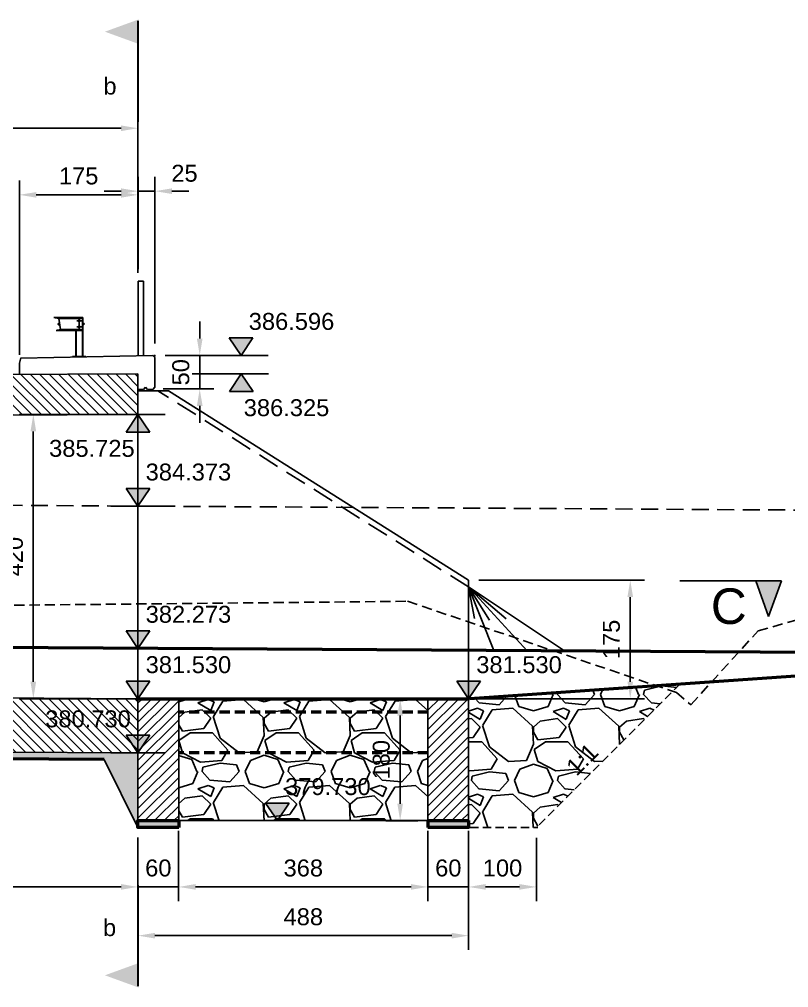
# Model space of a CAD drawing. Header units: centimetres. Extents: x 8495135 to 959133560, y 4530079 to 463453963.
# Drawn here: x 958981123 to 958982258, y 463417072 to 463418501 of the extents above; entities that cross this region are included whole.
import ezdxf
from ezdxf.enums import TextEntityAlignment as Align

# ---------------------------------------------------------------- set-up
doc = ezdxf.new("R2010")
doc.units = ezdxf.units.CM
doc.header["$LTSCALE"] = 0.1
for name, pattern in [('CONTINU', [0]), ('DASHED', [0.75, 0.5, -0.25]), ('HIDDEN', [9.525, 6.35, -3.175])]:
    doc.linetypes.add(name, pattern=pattern)
doc.layers.add('31_VERT_ALIGNM', color=1, linetype='Continuous', lineweight=50)
for name, color, linetype in [('br_dimension', 1, 'Continuous'), ('br_hatch', 9, 'Continuous'), ('br_hatch_dark', 8, 'Continuous'), ('br_hatch_tumen', 8, 'Continuous'), ('br_view_yellow', 2, 'Continuous'), ('hatch', 253, 'Continuous'), ('Kustendilska voda', 12, 'Continuous'), ('Z-Z005-G-Sect', 2, 'Continuous')]:
    doc.layers.add(name, color=color, linetype=linetype)
doc.layers.get('Defpoints').off()
doc.styles.add('1-10 cm', font='arial.ttf', dxfattribs={"height": 2.5})
doc.styles.add('1-50 cm', font='arial.ttf', dxfattribs={"height": 12.5})
doc.styles.add('MM 1 to 150', font='arial.ttf', dxfattribs={"height": 37.5})
doc.styles.add('MM_ARIAL', font='arial.ttf')
doc.dimstyles.new('MM DIM 1 to 100', dxfattribs={"dimscale": 10, "dimtxt": 2.5, "dimasz": 2.5, "dimexe": 2.1, "dimexo": 1.5, "dimgap": 1.5, "dimtad": 1, "dimdec": 0, "dimdsep": 46, "dimtxsty": 'MM_ARIAL', "dimcen": 3, "dimclrd": 1, "dimclre": 1, "dimclrt": 7, "dimaunit": 2, "dimadec": 1, "dimazin": 0, "dimtp": 100, "dimtm": 3, "dimtfac": 1, "dimtdec": 0, "dimtix": 1, "dimtmove": 0, "dimatfit": 3, "dimfxl": 0, "dimtolj": 1, "dimtzin": 0, "dimarcsym": 0})

# ---------------------------------------------------------------- blocks, each defined once
blk = doc.blocks.new('*D559')
at = {"layer": 'br_dimension', "color": 1, "linetype": 'ByBlock', "lineweight": -2, "ltscale": 3, "transparency": 16777216}
for p, q in [((958981123.3, 463418006), (958981123.3, 463418263.4)), ((958981298.3, 463418127.2), (958981298.3, 463418263.4)), ((958981273.3, 463418242.4), (958981148.3, 463418242.4))]:
    blk.add_line(p, q, dxfattribs=at)
at = {"layer": 'br_dimension', "color": 1, "linetype": 'ByBlock', "ltscale": 3, "transparency": 16777216}
for points in [[(958981148.3, 463418246.5), (958981148.3, 463418238.2), (958981123.3, 463418242.4)], [(958981273.3, 463418246.5), (958981273.3, 463418238.2), (958981298.3, 463418242.4)]]:
    blk.add_solid(points, dxfattribs=at)
at = {"layer": 'br_dimension', "color": 7, "linetype": 'ByBlock', "ltscale": 3, "transparency": 16777216, "insert": (958981210.8, 463418270.1), "char_height": 25, "attachment_point": 5, "style": 'MM_ARIAL'}
blk.add_mtext('\\A1;175', dxfattribs=at)
blk = doc.blocks.new('*D560')
at = {"layer": 'br_dimension', "color": 1, "linetype": 'ByBlock', "lineweight": -2, "ltscale": 3, "transparency": 16777216}
for p, q in [((958981298.4, 463418132.7), (958981298.4, 463418268.8)), ((958981323.3, 463418023), (958981323.3, 463418268.8)), ((958981273.4, 463418247.8), (958981248.4, 463418247.8)), ((958981323.3, 463418247.8), (958981298.4, 463418247.8)), ((958981348.3, 463418247.8), (958981373.3, 463418247.8))]:
    blk.add_line(p, q, dxfattribs=at)
at = {"layer": 'br_dimension', "color": 1, "linetype": 'ByBlock', "ltscale": 3, "transparency": 16777216}
for points in [[(958981273.4, 463418252), (958981273.4, 463418243.7), (958981298.4, 463418247.8)], [(958981348.3, 463418252), (958981348.3, 463418243.7), (958981323.3, 463418247.8)]]:
    blk.add_solid(points, dxfattribs=at)
at = {"layer": 'br_dimension', "color": 7, "linetype": 'ByBlock', "ltscale": 3, "transparency": 16777216, "insert": (958981366.9, 463418274.1), "char_height": 25, "attachment_point": 5, "style": 'MM_ARIAL'}
blk.add_mtext('\\A1;25', dxfattribs=at)
blk = doc.blocks.new('secl')
at = {"layer": 'Z-Z005-G-Sect', "color": 7, "const_width": 0.25}
blk.add_lwpolyline([(-15, 0), (0, 0)], dxfattribs=at)
at = {"layer": 'Z-Z005-G-Sect', "color": 7}
blk.add_solid([(-15.17, -0.12), (-13.35, 4.88), (-11.53, -0.12)], dxfattribs=at)
at = {"layer": 'Z-Z005-G-Sect', "color": 7, "style": 'MM_ARIAL'}
blk.add_attdef('*', text='', height=2.5, dxfattribs=at).set_placement((-6.27, 4.2), align=Align.MIDDLE)
blk = doc.blocks.new('secr')
at = {"layer": 'Z-Z005-G-Sect', "color": 7, "const_width": 0.25}
blk.add_lwpolyline([(15, 0), (0, 0)], dxfattribs=at)
at = {"layer": 'Z-Z005-G-Sect', "color": 7}
blk.add_solid([(15.17, -0.12), (13.35, 4.88), (11.53, -0.12)], dxfattribs=at)
at = {"layer": 'Z-Z005-G-Sect', "color": 7, "style": 'MM_ARIAL'}
blk.add_attdef('*', text='', height=2.5, dxfattribs=at).set_placement((5.37, 4.13), align=Align.MIDDLE)
blk = doc.blocks.new('*D563')
at = {"layer": 'br_dimension', "color": 1, "linetype": 'ByBlock', "lineweight": -2, "ltscale": 3, "transparency": 16777216}
for p, q in [((958981389.4, 463418030.3), (958981389.4, 463418055.3)), ((958981338.3, 463418005.3), (958981410.4, 463418005.3)), ((958981389.4, 463418005.3), (958981389.4, 463417955.8)), ((958981335.3, 463417955.8), (958981410.4, 463417955.8)), ((958981389.4, 463417930.8), (958981389.4, 463417905.8))]:
    blk.add_line(p, q, dxfattribs=at)
at = {"layer": 'br_dimension', "color": 1, "linetype": 'ByBlock', "ltscale": 3, "transparency": 16777216}
for points in [[(958981385.2, 463418030.3), (958981393.6, 463418030.3), (958981389.4, 463418005.3)], [(958981385.2, 463417930.8), (958981393.6, 463417930.8), (958981389.4, 463417955.8)]]:
    blk.add_solid(points, dxfattribs=at)
at = {"layer": 'br_dimension', "color": 7, "linetype": 'ByBlock', "ltscale": 3, "transparency": 16777216, "insert": (958981361.6, 463417980.5), "char_height": 25, "attachment_point": 5, "rotation": 90, "style": 'MM_ARIAL'}
blk.add_mtext('\\A1;50', dxfattribs=at)
blk = doc.blocks.new('*U237')
at = {"ltscale": 0.5}
blk.add_hatch(color=256, dxfattribs=at).paths.add_polyline_path([(-26.2, 39), (0, 0), (26.2, 39)])
for p, q in [((-26.2, 39), (26.2, 39)), ((-26.2, 39), (0, 0)), ((0, 0), (26.2, 39)), ((-60, 0), (0, 0)), ((0, 0), (60, 0))]:
    blk.add_line(p, q, dxfattribs=at)
at = {"color": 7, "ltscale": 0.5, "style": '1-10 cm'}
blk.add_attdef('1', text='', height=37.5, dxfattribs=at).set_placement((-102, 56.7), align=Align.CENTER)
blk = doc.blocks.new('*D564')
at = {"layer": 'br_dimension', "color": 1, "linetype": 'ByBlock', "lineweight": -2, "ltscale": 3, "transparency": 16777216}
for p, q in [((958979798.3, 463418355.7), (958979798.3, 463418361.7)), ((958981298.3, 463418257.4), (958981298.3, 463418361.7)), ((958979823.3, 463418340.7), (958981273.3, 463418340.7))]:
    blk.add_line(p, q, dxfattribs=at)
at = {"layer": 'br_dimension', "color": 1, "linetype": 'ByBlock', "ltscale": 3, "transparency": 16777216}
for points in [[(958979823.3, 463418344.8), (958979823.3, 463418336.5), (958979798.3, 463418340.7)], [(958981273.3, 463418344.8), (958981273.3, 463418336.5), (958981298.3, 463418340.7)]]:
    blk.add_solid(points, dxfattribs=at)
at = {"layer": 'br_dimension', "color": 7, "linetype": 'ByBlock', "ltscale": 3, "transparency": 16777216, "insert": (958980548.3, 463418368.6), "char_height": 25, "attachment_point": 5, "style": 'MM_ARIAL'}
blk.add_mtext('\\A1;3000 / 2=1500', dxfattribs=at)
blk = doc.blocks.new('*U242')
at = {"ltscale": 0.5}
blk.add_hatch(color=256, dxfattribs=at).paths.add_polyline_path([(-26.2, 39), (0, 0), (26.2, 39)])
for p, q in [((-26.2, 39), (26.2, 39)), ((-26.2, 39), (0, 0)), ((0, 0), (26.2, 39)), ((-60, 0), (0, 0)), ((0, 0), (60, 0))]:
    blk.add_line(p, q, dxfattribs=at)
at = {"color": 7, "ltscale": 0.5, "style": '1-10 cm'}
blk.add_attdef('1', text='', height=37.5, dxfattribs=at).set_placement((111.6, 56.7), align=Align.CENTER)
blk = doc.blocks.new('*U243')
at = {"ltscale": 0.5}
blk.add_hatch(color=256, dxfattribs=at).paths.add_polyline_path([(-26.2, 39), (0, 0), (26.2, 39)])
for p, q in [((-26.2, 39), (26.2, 39)), ((-26.2, 39), (0, 0)), ((0, 0), (26.2, 39)), ((-60, 0), (0, 0)), ((0, 0), (60, 0))]:
    blk.add_line(p, q, dxfattribs=at)
at = {"color": 7, "ltscale": 0.5, "style": '1-10 cm'}
blk.add_attdef('1', text='', height=37.5, dxfattribs=at).set_placement((100.2, 56.7), align=Align.CENTER)
blk = doc.blocks.new('*D569')
at = {"layer": 'br_dimension', "color": 1, "linetype": 'ByBlock', "lineweight": -2, "ltscale": 3, "transparency": 16777216}
for p, q in [((958981283.3, 463417918.2), (958981122.9, 463417918.2)), ((958981143.9, 463417893.2), (958981143.9, 463417523.6)), ((958981283.3, 463417498.6), (958981122.9, 463417498.6))]:
    blk.add_line(p, q, dxfattribs=at)
at = {"layer": 'br_dimension', "color": 1, "linetype": 'ByBlock', "ltscale": 3, "transparency": 16777216}
for points in [[(958981139.7, 463417893.2), (958981148.1, 463417893.2), (958981143.9, 463417918.2)], [(958981139.7, 463417523.6), (958981148.1, 463417523.6), (958981143.9, 463417498.6)]]:
    blk.add_solid(points, dxfattribs=at)
at = {"layer": 'br_dimension', "color": 7, "linetype": 'ByBlock', "ltscale": 3, "transparency": 16777216, "insert": (958981116.1, 463417708.4), "char_height": 25, "attachment_point": 5, "rotation": 90, "style": 'MM_ARIAL'}
blk.add_mtext('\\A1;420', dxfattribs=at)
blk = doc.blocks.new('*U148')
at = {"linetype": 'CONTINU', "ltscale": 0.5}
blk.add_hatch(color=256, dxfattribs=at).paths.add_polyline_path([(-131.2, -52.5), (-150, 0), (-112.5, 0)])
at = {"ltscale": 0.5}
blk.add_line((0, 0), (-150, 0), dxfattribs=at)
at = {"lineweight": -3, "ltscale": 0.5}
for p, q in [((-150, 0), (-131.2, -52.5)), ((-131.2, -52.5), (-112.5, 0))]:
    blk.add_line(p, q, dxfattribs=at)
at = {"color": 7, "ltscale": 0.5, "style": '1-50 cm'}
blk.add_attdef('1', text='', height=52.5, dxfattribs=at).set_placement((-66.9, -37.2), align=Align.MIDDLE_CENTER)
blk = doc.blocks.new('*U345')
at = {"ltscale": 0.5}
blk.add_hatch(color=256, dxfattribs=at).paths.add_polyline_path([(-26.2, 39), (0, 0), (26.2, 39)])
for p, q in [((-26.2, 39), (26.2, 39)), ((-26.2, 39), (0, 0)), ((0, 0), (26.2, 39)), ((-60, 0), (0, 0)), ((0, 0), (60, 0))]:
    blk.add_line(p, q, dxfattribs=at)
at = {"color": 7, "ltscale": 0.5, "style": '1-10 cm'}
blk.add_attdef('1', text='', height=37.5, dxfattribs=at).set_placement((-110.6, 56.7), align=Align.CENTER)
blk = doc.blocks.new('*D571')
at = {"layer": 'br_dimension', "color": 1, "linetype": 'ByBlock', "lineweight": -2, "ltscale": 3, "transparency": 16777216}
for p, q in [((958981298.3, 463417293.6), (958981298.3, 463417127.9)), ((958981786.1, 463417293.6), (958981786.1, 463417127.9)), ((958981323.3, 463417148.9), (958981761.1, 463417148.9))]:
    blk.add_line(p, q, dxfattribs=at)
at = {"layer": 'br_dimension', "color": 1, "linetype": 'ByBlock', "ltscale": 3, "transparency": 16777216}
for points in [[(958981323.3, 463417153), (958981323.3, 463417144.7), (958981298.3, 463417148.9)], [(958981761.1, 463417153), (958981761.1, 463417144.7), (958981786.1, 463417148.9)]]:
    blk.add_solid(points, dxfattribs=at)
at = {"layer": 'br_dimension', "color": 7, "linetype": 'ByBlock', "ltscale": 3, "transparency": 16777216, "insert": (958981542.2, 463417176.6), "char_height": 25, "attachment_point": 5, "style": 'MM_ARIAL'}
blk.add_mtext('\\A1;488', dxfattribs=at)
blk = doc.blocks.new('*D575')
at = {"layer": 'br_hatch_tumen', "color": 1, "lineweight": -2, "transparency": 16777216}
for p, q in [((958981298.3, 463417293.6), (958981298.3, 463417199.8)), ((958981358.3, 463417303.6), (958981358.3, 463417199.8)), ((958981273.3, 463417220.8), (958981248.3, 463417220.8)), ((958981298.3, 463417220.8), (958981358.3, 463417220.8)), ((958981383.3, 463417220.8), (958981408.3, 463417220.8))]:
    blk.add_line(p, q, dxfattribs=at)
at = {"layer": 'br_hatch_tumen', "color": 1, "transparency": 16777216}
for points in [[(958981273.3, 463417225), (958981273.3, 463417216.7), (958981298.3, 463417220.8)], [(958981383.3, 463417225), (958981383.3, 463417216.7), (958981358.3, 463417220.8)]]:
    blk.add_solid(points, dxfattribs=at)
at = {"layer": 'br_hatch_tumen', "color": 7, "transparency": 16777216, "insert": (958981328.3, 463417248.6), "char_height": 25, "attachment_point": 5, "style": 'MM_ARIAL'}
blk.add_mtext('\\A1;60', dxfattribs=at)
blk = doc.blocks.new('*D576')
at = {"layer": 'br_hatch_tumen', "color": 1, "lineweight": -2, "transparency": 16777216}
for p, q in [((958981358.3, 463417303.6), (958981358.3, 463417199.8)), ((958981726.1, 463417303.6), (958981726.1, 463417199.8)), ((958981383.3, 463417220.8), (958981701.1, 463417220.8))]:
    blk.add_line(p, q, dxfattribs=at)
at = {"layer": 'br_hatch_tumen', "color": 1, "transparency": 16777216}
for points in [[(958981383.3, 463417225), (958981383.3, 463417216.7), (958981358.3, 463417220.8)], [(958981701.1, 463417225), (958981701.1, 463417216.7), (958981726.1, 463417220.8)]]:
    blk.add_solid(points, dxfattribs=at)
at = {"layer": 'br_hatch_tumen', "color": 7, "transparency": 16777216, "insert": (958981542.2, 463417248.6), "char_height": 25, "attachment_point": 5, "style": 'MM_ARIAL'}
blk.add_mtext('\\A1;368', dxfattribs=at)
blk = doc.blocks.new('*D577')
at = {"layer": 'br_hatch_tumen', "color": 1, "lineweight": -2, "transparency": 16777216}
for p, q in [((958981726.1, 463417303.6), (958981726.1, 463417199.8)), ((958981786.1, 463417303.6), (958981786.1, 463417199.8)), ((958981701.1, 463417220.8), (958981676.1, 463417220.8)), ((958981726.1, 463417220.8), (958981786.1, 463417220.8)), ((958981811.1, 463417220.8), (958981836.1, 463417220.8))]:
    blk.add_line(p, q, dxfattribs=at)
at = {"layer": 'br_hatch_tumen', "color": 1, "transparency": 16777216}
for points in [[(958981701.1, 463417225), (958981701.1, 463417216.7), (958981726.1, 463417220.8)], [(958981811.1, 463417225), (958981811.1, 463417216.7), (958981786.1, 463417220.8)]]:
    blk.add_solid(points, dxfattribs=at)
at = {"layer": 'br_hatch_tumen', "color": 7, "transparency": 16777216, "insert": (958981756.1, 463417248.6), "char_height": 25, "attachment_point": 5, "style": 'MM_ARIAL'}
blk.add_mtext('\\A1;60', dxfattribs=at)
blk = doc.blocks.new('*D578')
at = {"layer": 'br_hatch_tumen', "color": 1, "lineweight": -2, "transparency": 16777216}
for p, q in [((958981711.1, 463417498.6), (958981664.1, 463417498.6)), ((958981685.1, 463417473.6), (958981685.1, 463417343.6)), ((958981711.1, 463417318.6), (958981664.1, 463417318.6))]:
    blk.add_line(p, q, dxfattribs=at)
at = {"layer": 'br_hatch_tumen', "color": 1, "transparency": 16777216}
for points in [[(958981680.9, 463417473.6), (958981689.2, 463417473.6), (958981685.1, 463417498.6)], [(958981680.9, 463417343.6), (958981689.2, 463417343.6), (958981685.1, 463417318.6)]]:
    blk.add_solid(points, dxfattribs=at)
at = {"layer": 'br_hatch_tumen', "color": 7, "transparency": 16777216, "insert": (958981657.3, 463417408.6), "char_height": 25, "attachment_point": 5, "rotation": 90, "style": 'MM_ARIAL'}
blk.add_mtext('\\A1;180', dxfattribs=at)
blk = doc.blocks.new('*D579')
at = {"layer": 'br_hatch_tumen', "color": 1, "lineweight": -2, "transparency": 16777216}
for p, q in [((958981801.1, 463417673.6), (958982045.5, 463417673.6)), ((958982024.5, 463417523.6), (958982024.5, 463417648.6)), ((958981801.1, 463417498.6), (958982045.5, 463417498.6))]:
    blk.add_line(p, q, dxfattribs=at)
at = {"layer": 'br_hatch_tumen', "color": 1, "transparency": 16777216}
for points in [[(958982020.4, 463417648.6), (958982028.7, 463417648.6), (958982024.5, 463417673.6)], [(958982020.4, 463417523.6), (958982028.7, 463417523.6), (958982024.5, 463417498.6)]]:
    blk.add_solid(points, dxfattribs=at)
at = {"layer": 'br_hatch_tumen', "color": 7, "transparency": 16777216, "insert": (958981996.8, 463417586.1), "char_height": 25, "attachment_point": 5, "rotation": 90, "style": 'MM_ARIAL'}
blk.add_mtext('\\A1;175', dxfattribs=at)
blk = doc.blocks.new('*D580')
at = {"layer": 'br_hatch_tumen', "color": 1, "lineweight": -2, "transparency": 16777216}
for p, q in [((958981786.1, 463417293.6), (958981786.1, 463417199.8)), ((958981886.1, 463417293.4), (958981886.1, 463417199.8)), ((958981811.1, 463417220.8), (958981861.1, 463417220.8))]:
    blk.add_line(p, q, dxfattribs=at)
at = {"layer": 'br_hatch_tumen', "color": 1, "transparency": 16777216}
for points in [[(958981811.1, 463417225), (958981811.1, 463417216.7), (958981786.1, 463417220.8)], [(958981861.1, 463417225), (958981861.1, 463417216.7), (958981886.1, 463417220.8)]]:
    blk.add_solid(points, dxfattribs=at)
at = {"layer": 'br_hatch_tumen', "color": 7, "transparency": 16777216, "insert": (958981836.1, 463417248.6), "char_height": 25, "attachment_point": 5, "style": 'MM_ARIAL'}
blk.add_mtext('\\A1;100', dxfattribs=at)
blk = doc.blocks.new('*D681')
at = {"layer": 'br_hatch', "color": 1, "lineweight": -2, "transparency": 16777216}
for p, q in [((958979798.3, 463417326), (958979798.3, 463417199.8)), ((958981298.3, 463417293.6), (958981298.3, 463417199.8)), ((958981273.3, 463417220.8), (958979823.3, 463417220.8))]:
    blk.add_line(p, q, dxfattribs=at)
at = {"layer": 'br_hatch', "color": 1, "transparency": 16777216}
for points in [[(958979823.3, 463417225), (958979823.3, 463417216.7), (958979798.3, 463417220.8)], [(958981273.3, 463417225), (958981273.3, 463417216.7), (958981298.3, 463417220.8)]]:
    blk.add_solid(points, dxfattribs=at)
at = {"layer": 'br_hatch', "color": 7, "transparency": 16777216, "insert": (958980548.3, 463417248.6), "char_height": 25, "attachment_point": 5, "style": 'MM_ARIAL'}
blk.add_mtext('\\A1;1500', dxfattribs=at)

msp = doc.modelspace()

# ---------------------------------------------------------------- hatches: boundary and pattern name
at = {"layer": 'br_hatch'}
h = msp.add_hatch(dxfattribs=at)
h.set_pattern_fill('_USER', color=256, scale=10, angle=45, style=2, pattern_type=0)
h.set_pattern_definition([(135, (967475114.561, 458887364.231), (7.071067812, 7.071067812), [])])
h.paths.add_polyline_path([(958981298.32, 463417918.2), (958980548.32, 463417914.36), (958979798.32, 463417905.58), (958979798.32, 463417965.59), (958980548.32, 463417974.36), (958981298.32, 463417977.8)])
h = msp.add_hatch(dxfattribs=at)
h.set_pattern_fill('GRAVEL', color=256, scale=5, style=2)
h.set_pattern_definition([(311.9872125, (967489011.464, 458867729.19), (1016.00000008, -1142.999999929), [17.086072, -1691.524182]), (355.030259, (967489022.894, 458867716.49), (-1523.999999397, 127.000007235), [29.320236, -2902.7024447]), (47.4895529, (967489052.104, 458867713.95), (-1270.0000005364, -1396.999999512), [20.674076, -2046.7361397]), (272.726311, (967489101.634, 458867682.2), (-127.000000266, 2539.9999999867), [26.700226, -2643.3218713]), (247.16634582, (967489102.904, 458867655.53), (635.000000053, 1523.9999999778), [26.181685, -2591.9903873]), (182.726311, (967489092.744, 458867631.4), (2539.9999999867, 127.000000266), [26.700226, -2643.3218713]), (142.30575953, (967489066.074, 458867630.1302), (1650.9999999268, -1270.000000095), [35.309683, -3495.6557657]), (107.74467163, (967489038.134, 458867651.72), (-889.000000239, 2793.999999924), [33.335976, -3300.2628301]), (58.57043438, (967489027.974, 458867683.47), (1016.000000144, 1650.9999999113), [26.79065, -2652.277285]), (4.7636417, (967489041.944, 458867706.33), (-1396.99999998, -127.00000022), [30.585664, -1498.6968475]), (317.6025622, (967489072.424, 458867708.8702), (1523.9999999512, -1397.0000000532), [39.553896, -3915.8386256]), (41.18592517, (967488975.904, 458867680.93), (888.999999947, 762.000000062), [13.500227, -1336.5282912]), (8.5307656, (967488986.064, 458867689.82), (-1651.0000000445, -253.999999712), [25.684099, -2542.7319499]), (315, (967489011.46, 458867693.63), (2e-14, -127), [17.960467, -161.6446554]), (336.80140949, (967489020.354, 458867708.87), (-635.000000017, 253.999999955), [9.672066, -957.5311184]), (248.1985905, (967489029.244, 458867705.06), (127.000000027, 380.99999999), [13.678281, -670.2376495]), (149.03624347, (967489024.164, 458867692.36), (-381.00000001, 253.999999986), [22.215983, -718.3149076]), (18.4349488, (967489005.114, 458867703.79), (-254, -126.99999999), [16.064357, -385.5449058]), (163.61045967, (967489102.904, 458867705.06), (-1270, 381), [22.5044, -2227.9413336]), (109.65382406, (967489081.314, 458867711.41), (508.0000000465, -1396.9999999835), [18.879947, -1869.1107839]), (246.80140949, (967489005.114, 458867729.19), (253.999999956, 635.000000018), [19.344005, -947.8591794]), (196.38954033, (967488997.494, 458867711.41), (1270.0000000266, 380.999999911), [22.5044, -2227.9413336]), (200.55604522, (967489102.904, 458867626.32), (635, 254), [21.70176, -1063.3867157]), (245.2248594, (967489082.584, 458867618.7), (635.000000756, 1396.999999656), [18.183606, -1800.179669]), (113.19859051, (967489003.844, 458867602.19), (-253.99999996, 635.000000016), [19.344005, -947.8591794]), (162.64597536, (967488996.224, 458867619.97), (1650.999999967, -508.0000001066), [21.289137, -2107.618799]), (110.55604522, (967489066.074, 458867602.19), (254.000000004, -634.999999998), [10.85088, -1074.2375957]), (78.69006753, (967489011.464, 458867602.19), (127, 508), [6.47573, -641.0997482]), (14.03624347, (967489012.734, 458867608.54), (-381, -127), [26.181685, -497.4527295]), (353.99099404, (967489038.134, 458867614.89), (-1269.9999999933, 127.0000000665), [24.26335, -2402.0682432]), (236.30993247, (967489024.164, 458867680.93), (127.00000002, 253.99999999), [18.316194, -439.588818]), (186.84277341, (967489014.004, 458867665.69), (-2159.0000000133, -253.999999887), [31.977838, -3165.8004533]), (119.0546041, (967488982.254, 458867661.88), (508.000000014, -888.999999992), [13.075412, -1294.4696159]), (90, (967488975.9, 458867673.31), (127, 127), [7.62, -119.38]), (59.74356284, (967489040.674, 458867618.7), (-507.999999938, -889.0000000355), [17.643348, -1746.6970387]), (131.9872125, (967489049.564, 458867633.94), (-1016.000000084, 1142.9999999255), [34.172144, -1674.43811]), (180, (967489026.7, 458867659.34), (-127, 127), [33.02, -93.98]), (214.6951535, (967488993.684, 458867659.34), (-1270.000000481, -888.999999313), [20.080478, -1987.9658362]), (285.9453959, (967488977.174, 458867647.91), (126.99999999, -508.000000002), [18.491454, -906.082502]), (332.35402464, (967488982.254, 458867630.13), (2413.0000000887, -1269.9999998315), [30.107255, -2980.6232211]), (4.57392126, (967489008.924, 458867616.16), (1651, 127), [31.851473, -3153.2923228])])
h.paths.add_polyline_path([(958982098.02, 463417520.39), (958981786.07, 463417498.61), (958981786.07, 463417308.44), (958981886.07, 463417308.44)])
h.paths.add_polyline_path([(958982093.01, 463417537.61), (958982101.86, 463417537.7), (958982105.24, 463417537.73)])
h = msp.add_hatch(dxfattribs=at)
h.set_pattern_fill('_USER', color=256, scale=10, angle=45, style=2, pattern_type=0)
h.set_pattern_definition([(135, (967475114.561, 458889840.175), (7.071067812, 7.071067812), [])])
h.paths.add_polyline_path([(958980548.32, 463417423.11), (958980548.32, 463417503.11), (958981298.32, 463417498.61), (958981298.32, 463417418.61)])
h = msp.add_hatch(dxfattribs=at)
h.set_pattern_fill('_USER,_I', color=256, scale=10, angle=135, style=2, pattern_type=0)
h.set_pattern_definition([(45, (967475116.561, 458889840.175), (7.071067812, -7.071067812), [])])
h.paths.add_polyline_path([(958981358.32, 463417498.61), (958981298.32, 463417498.61), (958981298.32, 463417318.61), (958981358.32, 463417318.61)])
h.paths.add_polyline_path([(958981786.07, 463417498.61), (958981726.07, 463417498.61), (958981726.07, 463417318.61), (958981786.07, 463417318.61)])
h = msp.add_hatch(dxfattribs=at)
h.set_pattern_fill('GRAVEL', color=256, scale=5, style=2)
h.set_pattern_definition([(311.9872125, (967475025.121, 458889967.175), (1016.00000008, -1142.999999929), [17.086072, -1691.524182]), (355.030259, (967475036.551, 458889954.4754), (-1523.999999397, 127.000007235), [29.320236, -2902.7024447]), (47.4895529, (967475065.761, 458889951.935), (-1270.0000005364, -1396.999999512), [20.674076, -2046.7361397]), (272.726311, (967475115.291, 458889920.1854), (-127.000000266, 2539.9999999867), [26.700226, -2643.3218713]), (247.16634582, (967475116.561, 458889893.5154), (635.000000053, 1523.9999999778), [26.181685, -2591.9903873]), (182.726311, (967475106.401, 458889869.3854), (2539.9999999867, 127.000000266), [26.700226, -2643.3218713]), (142.30575953, (967475079.7308, 458889868.1154), (1650.9999999268, -1270.000000095), [35.309683, -3495.6557657]), (107.74467163, (967475051.791, 458889889.7054), (-889.000000239, 2793.999999924), [33.335976, -3300.2628301]), (58.57043438, (967475041.631, 458889921.4554), (1016.000000144, 1650.9999999113), [26.79065, -2652.277285]), (4.7636417, (967475055.601, 458889944.315), (-1396.99999998, -127.00000022), [30.585664, -1498.6968475]), (317.6025622, (967475086.0808, 458889946.8554), (1523.9999999512, -1397.0000000532), [39.553896, -3915.8386256]), (41.18592517, (967474989.561, 458889918.915), (888.999999947, 762.000000062), [13.500227, -1336.5282912]), (8.5307656, (967474999.721, 458889927.8054), (-1651.0000000445, -253.999999712), [25.684099, -2542.7319499]), (315, (967475025.12, 458889931.615), (2e-14, -127), [17.960467, -161.6446554]), (336.80140949, (967475034.01, 458889946.855), (-635.000000017, 253.999999955), [9.672066, -957.5311184]), (248.1985905, (967475042.9, 458889943.045), (127.000000027, 380.99999999), [13.678281, -670.2376495]), (149.03624347, (967475037.82, 458889930.345), (-381.00000001, 253.999999986), [22.215983, -718.3149076]), (18.4349488, (967475018.77, 458889941.775), (-254, -126.99999999), [16.064357, -385.5449058]), (163.61045967, (967475116.561, 458889943.0454), (-1270, 381), [22.5044, -2227.9413336]), (109.65382406, (967475094.971, 458889949.395), (508.0000000465, -1396.9999999835), [18.879947, -1869.1107839]), (246.80140949, (967475018.77, 458889967.175), (253.999999956, 635.000000018), [19.344005, -947.8591794]), (196.38954033, (967475011.151, 458889949.3954), (1270.0000000266, 380.999999911), [22.5044, -2227.9413336]), (200.55604522, (967475116.561, 458889864.305), (635, 254), [21.70176, -1063.3867157]), (245.2248594, (967475096.241, 458889856.685), (635.000000756, 1396.999999656), [18.183606, -1800.179669]), (113.19859051, (967475017.5, 458889840.175), (-253.99999996, 635.000000016), [19.344005, -947.8591794]), (162.64597536, (967475009.881, 458889857.9554), (1650.999999967, -508.0000001066), [21.289137, -2107.618799]), (110.55604522, (967475079.731, 458889840.175), (254.000000004, -634.999999998), [10.85088, -1074.2375957]), (78.69006753, (967475025.12, 458889840.175), (127, 508), [6.47573, -641.0997482]), (14.03624347, (967475026.39, 458889846.525), (-381, -127), [26.181685, -497.4527295]), (353.99099404, (967475051.791, 458889852.8754), (-1269.9999999933, 127.0000000665), [24.26335, -2402.0682432]), (236.30993247, (967475037.82, 458889918.915), (127.00000002, 253.99999999), [18.316194, -439.588818]), (186.84277341, (967475027.661, 458889903.6754), (-2159.0000000133, -253.999999887), [31.977838, -3165.8004533]), (119.0546041, (967474995.911, 458889899.865), (508.000000014, -888.999999992), [13.075412, -1294.4696159]), (90, (967474989.56, 458889911.3), (127, 127), [7.62, -119.38]), (59.74356284, (967475054.331, 458889856.685), (-507.999999938, -889.0000000355), [17.643348, -1746.6970387]), (131.9872125, (967475063.221, 458889871.925), (-1016.000000084, 1142.9999999255), [34.172144, -1674.43811]), (180, (967475040.36, 458889897.33), (-127, 127), [33.02, -93.98]), (214.6951535, (967475007.341, 458889897.325), (-1270.000000481, -888.999999313), [20.080478, -1987.9658362]), (285.9453959, (967474990.83, 458889885.895), (126.99999999, -508.000000002), [18.491454, -906.082502]), (332.35402464, (967474995.911, 458889868.1154), (2413.0000000887, -1269.9999998315), [30.107255, -2980.6232211]), (4.57392126, (967475022.581, 458889854.1454), (1651, 127), [31.851473, -3153.2923228])])
h.paths.add_polyline_path([(958981358.32, 463417498.61), (958981358.32, 463417318.61), (958981726.07, 463417318.61), (958981726.07, 463417498.61)])
h = msp.add_hatch(color=256, dxfattribs=at)
h.dxf.hatch_style = 1
h.paths.add_polyline_path([(958979798.32, 463417427.61), (958978298.32, 463417436.61), (958978298.32, 463417426.61), (958979798.32, 463417417.61)])
h.paths.add_polyline_path([(958981298.32, 463417418.61), (958979798.32, 463417427.61), (958979798.32, 463417417.61), (958981298.32, 463417408.61)])
h = msp.add_hatch(color=256, dxfattribs=at)
h.dxf.hatch_style = 1
h.paths.add_polyline_path([(958981298.32, 463417418.61), (958981296.32, 463417418.61), (958981296.32, 463417408.61), (958981248.18, 463417408.9), (958981279.8, 463417345.65), (958981298.32, 463417345.65)])
h.paths.add_polyline_path([(958981298.32, 463417345.65), (958981279.8, 463417345.65), (958981298.32, 463417308.61), (958981298.32, 463417318.61)])
h = msp.add_hatch(color=256, dxfattribs=at)
h.dxf.hatch_style = 1
h.paths.add_polyline_path([(958981358.32, 463417308.61), (958981358.32, 463417318.61), (958981298.32, 463417318.61), (958981298.32, 463417308.61)])
h.paths.add_polyline_path([(958981726.07, 463417318.61), (958981726.07, 463417308.61), (958981786.07, 463417308.61), (958981786.07, 463417318.61)])

# ---------------------------------------------------------------- linework, layer by layer
at = {"layer": '31_VERT_ALIGNM'}
for p, q in [((958983040.47, 463417562.5), (958976946.32, 463417599.06)), ((958982729.77, 463417564.36), (958981788.07, 463417498.61)), ((958981296.32, 463417498.61), (958981786.07, 463417498.61)), ((958981248.18, 463417408.9), (958978348.17, 463417426.31)), ((958981358.32, 463417318.61), (958981358.32, 463417308.61)), ((958981726.07, 463417318.61), (958981726.07, 463417308.61))]:
    msp.add_line(p, q, dxfattribs=at)
at = {"layer": '31_VERT_ALIGNM', "linetype": 'DASHED', "ltscale": 300}
for p, q in [((958981726.07, 463417478.61), (958981358.32, 463417478.61)), ((958981726.07, 463417418.61), (958981358.32, 463417418.61))]:
    msp.add_line(p, q, dxfattribs=at)
at = {"layer": '31_VERT_ALIGNM'}
for points in [[(958981358.32, 463417308.61), (958981298.32, 463417308.61), (958981298.32, 463417318.61), (958981358.32, 463417318.61)], [(958981786.07, 463417318.61), (958981786.07, 463417308.61), (958981726.07, 463417308.61)], [(958981726.07, 463417318.61), (958981786.07, 463417318.61)]]:
    msp.add_lwpolyline(points, dxfattribs=at)
at = {"layer": 'br_dimension'}
for p, q in [((958981786.07, 463417663.61), (958981927.74, 463417569.16)), ((958981248.18, 463417408.9), (958981298.32, 463417308.61))]:
    msp.add_line(p, q, dxfattribs=at)
at = {"layer": 'br_hatch'}
for p, q in [((958981786.07, 463417663.61), (958981794.92, 463417616.82)), ((958981786.07, 463417663.61), (958981823.15, 463417569.79)), ((958981786.07, 463417663.61), (958981817.04, 463417614.68)), ((958981786.07, 463417663.61), (958981872.52, 463417569.49)), ((958981786.07, 463417663.61), (958981841.68, 463417616.5)), ((958981358.32, 463417318.61), (958981726.07, 463417318.61))]:
    msp.add_line(p, q, dxfattribs=at)
at = {"layer": 'br_hatch_dark', "linetype": 'HIDDEN', "ltscale": 50}
msp.add_line((958981786.07, 463417663.61), (958981327.42, 463417953.27), dxfattribs=at)
at = {"layer": 'br_hatch_dark', "linetype": 'DASHED', "ltscale": 250}
for p, q in [((958982098.02, 463417520.39), (958981886.07, 463417308.44)), ((958981788.07, 463417308.61), (958981888.07, 463417308.61))]:
    msp.add_line(p, q, dxfattribs=at)
at = {"layer": 'br_hatch_dark', "linetype": 'DASHED', "ltscale": 300}
msp.add_lwpolyline([(958978692.62, 463417654.85), (958979136.62, 463417634.85), (958979452.72, 463417584.55), (958979464.02, 463417583.45), (958979798.32, 463417585.45), (958980255.42, 463417588.25), (958980930.52, 463417638.55), (958981045.52, 463417635.95), (958981048.32, 463417635.95), (958981696.12, 463417642.45), (958982092.52, 463417507.75), (958982114.02, 463417489.65), (958982213.12, 463417598.85), (958982274.72, 463417616.25), (958982298.32, 463417614.65), (958983040.47, 463417563.59)], dxfattribs=at)
at = {"layer": 'br_hatch_tumen'}
msp.add_line((958981378.03, 463417978.2), (958981415.96, 463417978.2), dxfattribs=at)
msp.add_lwpolyline([(958981321.81, 463418005.24), (958981323.31, 463418005.27), (958981323.31, 463418003.77)], dxfattribs=at)
at = {"layer": 'br_view_yellow', "linetype": 'ByBlock', "ltscale": 3}
for p, q in [((958981320.31, 463418005.21), (958981125.45, 463418001.32)), ((958981320.31, 463418005.21), (958981323.31, 463418002.27)), ((958981125.45, 463418001.82), (958981123.32, 463417993.78)), ((958981123.32, 463417993.78), (958981123.32, 463417977.3)), ((958981323.31, 463418002.27), (958981323.31, 463417958.27)), ((958981306.31, 463417955.27), (958981298.31, 463417955.27)), ((958981309.31, 463417958.27), (958981306.31, 463417955.27)), ((958981309.31, 463417958.27), (958981312.31, 463417955.27)), ((958981320.31, 463417955.27), (958981312.31, 463417955.27)), ((958981323.31, 463417958.27), (958981320.31, 463417955.27))]:
    msp.add_line(p, q, dxfattribs=at)
at = {"layer": 'br_view_yellow'}
for p, q in [((958981298.32, 463417978.2), (958980548.32, 463417974.36)), ((958981298.32, 463417978.2), (958981298.32, 463417418.61)), ((958981298.32, 463417953.27), (958981343.32, 463417953.27)), ((958981298.32, 463417498.61), (958981298.32, 463417953.27)), ((958981786.07, 463417673.61), (958981343.32, 463417953.27)), ((958981298.32, 463417918.2), (958980548.32, 463417914.36)), ((958981786.07, 463417673.61), (958981786.07, 463417498.61)), ((958981298.32, 463417498.61), (958978298.32, 463417516.61)), ((958981298.32, 463417418.61), (958978298.32, 463417436.61))]:
    msp.add_line(p, q, dxfattribs=at)
for points in [[(958981358.32, 463417498.61), (958981358.32, 463417318.61), (958981298.32, 463417318.61), (958981298.32, 463417498.61), (958981358.32, 463417498.61)], [(958981786.07, 463417498.61), (958981786.07, 463417318.61), (958981726.07, 463417318.61), (958981726.07, 463417498.61), (958981786.07, 463417498.61)]]:
    msp.add_lwpolyline(points, dxfattribs=at)
at = {"layer": 'hatch'}
for p, q in [((958981298.42, 463418004.78), (958981298.42, 463418114.94)), ((958981306.42, 463418114.94), (958981298.42, 463418114.94)), ((958981306.42, 463418004.94), (958981306.42, 463418114.94)), ((958981216.77, 463418061.55), (958981174.13, 463418061.55)), ((958981174.13, 463418061.55), (958981181.57, 463418061.55)), ((958981181.57, 463418059.85), (958981174.13, 463418061.55)), ((958981216.77, 463418061.05), (958981176.32, 463418061.05)), ((958981180.35, 463418052.03), (958981180.43, 463418052.14)), ((958981180.48, 463418051.04), (958981180.35, 463418052.03)), ((958981180.43, 463418052.14), (958981180.83, 463418052.2)), ((958981180.43, 463418052.14), (958981180.6, 463418050.95)), ((958981180.6, 463418050.95), (958981180.48, 463418051.04)), ((958981180.99, 463418051.01), (958981180.6, 463418050.95)), ((958981180.8, 463418052.42), (958981181.02, 463418050.79)), ((958981180.91, 463418052.71), (958981181.85, 463418052.84)), ((958981181.92, 463418052.3), (958981180.99, 463418052.17)), ((958981182.08, 463418051.21), (958981181.14, 463418051.08)), ((958981182.15, 463418050.67), (958981181.22, 463418050.54)), ((958981181.57, 463418059.85), (958981216.77, 463418059.85)), ((958981181.57, 463418059.85), (958981183.82, 463418043.85)), ((958981182.13, 463418052.99), (958981181.83, 463418052.94)), ((958981181.83, 463418052.94), (958981182.17, 463418050.57)), ((958981182.46, 463418050.61), (958981182.13, 463418052.99)), ((958981182.17, 463418050.57), (958981182.46, 463418050.61)), ((958981216.77, 463418061.55), (958981206.37, 463418061.55)), ((958981214.95, 463418056.55), (958981208.16, 463418056.55)), ((958981211.57, 463418059.32), (958981211.57, 463418044.53)), ((958981216.77, 463418057.55), (958981216.47, 463418057.55)), ((958981216.47, 463418046.15), (958981216.47, 463418057.55)), ((958981216.77, 463418042.15), (958981216.77, 463418061.55)), ((958981216.77, 463418050.65), (958981216.77, 463418053.05)), ((958981216.77, 463418053.05), (958981217.07, 463418053.05)), ((958981217.07, 463418050.65), (958981216.77, 463418050.65)), ((958981217.07, 463418053.05), (958981217.07, 463418050.65)), ((958981218.01, 463418052.95), (958981217.07, 463418052.95)), ((958981217.07, 463418052.4), (958981218.01, 463418052.4)), ((958981217.07, 463418051.3), (958981218.01, 463418051.3)), ((958981217.07, 463418050.76), (958981218.01, 463418050.76)), ((958981218.17, 463418052.68), (958981218.17, 463418051.03)), ((958981218.57, 463418052.45), (958981218.17, 463418052.45)), ((958981218.17, 463418051.25), (958981218.57, 463418051.25)), ((958981218.67, 463418052.35), (958981218.57, 463418052.45)), ((958981218.57, 463418052.45), (958981218.57, 463418051.25)), ((958981218.57, 463418051.25), (958981218.67, 463418051.35)), ((958981218.67, 463418051.35), (958981218.67, 463418052.35)), ((958981177.42, 463418042.15), (958981183.82, 463418043.85)), ((958981216.77, 463418042.15), (958981177.42, 463418042.15)), ((958981216.77, 463418042.65), (958981179.3, 463418042.65)), ((958981183.82, 463418043.85), (958981216.77, 463418043.85)), ((958981206.37, 463418003.41), (958981206.37, 463418042.15)), ((958981206.87, 463418003.41), (958981206.87, 463418042.15)), ((958981214.97, 463418047.55), (958981208.17, 463418047.55)), ((958981216.27, 463418003.41), (958981216.27, 463418042.15)), ((958981216.77, 463418046.15), (958981216.47, 463418046.15)), ((958981216.77, 463418003.41), (958981216.77, 463418042.15)), ((958981201.57, 463418003.85), (958981221.57, 463418003.85)), ((958981201.57, 463418002.85), (958981201.57, 463418003.85)), ((958981221.57, 463418003.85), (958981221.57, 463418003.25))]:
    msp.add_line(p, q, dxfattribs=at)
for points in [[(958981212.12, 463418057.5), (958981212.67, 463418056.55), (958981212.12, 463418055.6), (958981211.02, 463418055.6), (958981210.47, 463418056.55), (958981211.02, 463418057.5)], [(958981212.12, 463418048.5), (958981212.67, 463418047.55), (958981212.12, 463418046.6), (958981211.02, 463418046.6), (958981210.47, 463418047.55), (958981211.02, 463418048.5)]]:
    msp.add_lwpolyline(points, close=True, dxfattribs=at)
for centre in [(958981211.57, 463418056.55), (958981211.57, 463418047.55)]:
    msp.add_circle(centre, 0.95, dxfattribs=at)
for centre, radius, start, end in [((958981181.11, 463418052.46), 0.317, 128, 248), ((958981181.93, 463418051.75), 1.03, 155.79577, 220.20423), ((958981181.34, 463418050.83), 0.317, 128, 248), ((958981217.85, 463418052.68), 0.317, 300, 60), ((958981217.14, 463418051.85), 1.03, 327.79577, 32.20423), ((958981217.85, 463418051.03), 0.317, 300, 60)]:
    msp.add_arc(centre, radius, start, end, dxfattribs=at)
at = {"layer": 'Kustendilska voda', "color": 1, "linetype": 'DASHED', "ltscale": 500}
msp.add_line((958983040.47, 463417772.5), (958976946.32, 463417809.06), dxfattribs=at)

# ---------------------------------------------------------------- block references
at = {"layer": 'br_dimension', "ltscale": 0.5, "xscale": 0.6666669994593644, "yscale": 0.6666669994593644, "zscale": 0.6666669994593644, "rotation": 3.101571334866321e-05}
for name, p, values in [('*U242', (958981450.4, 463418005.27), {'1': '386.596'}), ('*U242', (958981298.32, 463417782.95), {'1': '384.373'}), ('*U242', (958981298.32, 463417572.95), {'1': '382.273'}), ('*U242', (958981298.32, 463417498.61), {'1': '381.530'}), ('*U242', (958981786.07, 463417498.61), {'1': '381.530'}), ('*U345', (958981298.32, 463417418.61), {'1': '380.730'}), ('*U242', (958981504.07, 463417318.61), {'1': '379.730'})]:
    msp.add_blockref(name, p, dxfattribs=at).add_auto_attribs(values)
at = {"layer": 'br_dimension', "ltscale": 0.5}
ref = msp.add_blockref('*U243', (958981450.63, 463417978.2), dxfattribs=dict(at, xscale=-0.6666669994593644, yscale=0.666667, zscale=0.666667, rotation=180.0000310162471))
ref.add_attrib('1', '386.325', dxfattribs={"layer": '0', "color": 7, "ltscale": 0.5, "height": 25, "rotation": 0.00003, "style": '1-10 cm'}).set_placement((958981517.45, 463417915.71), align=Align.CENTER)
ref = msp.add_blockref('*U237', (958981298.32, 463417918.2), dxfattribs=dict(at, xscale=-0.6666669994593644, yscale=0.666667, zscale=0.666667, rotation=180.0000310162471))
ref.add_attrib('1', '385.725', dxfattribs={"layer": '0', "color": 7, "ltscale": 0.5, "height": 25, "rotation": 0.00003, "style": '1-10 cm'}).set_placement((958981230.3, 463417855.71), align=Align.CENTER)
at = {"layer": 'br_dimension'}
ref = msp.add_blockref('*U148', (958982097.48, 463417672.43), dxfattribs=dict(at, xscale=-1))
ref.add_attrib('1', 'C', dxfattribs={"layer": '0', "color": 7, "ltscale": 0.5, "height": 52.5, "style": '1-50 cm'}).set_placement((958982169.91, 463417635.21), align=Align.MIDDLE_CENTER)
at = {"layer": 'Defpoints'}
ref = msp.add_blockref('secr', (958981298.34, 463418349.7), dxfattribs=dict(at, xscale=10.00005, yscale=10.00005, zscale=10.00005, rotation=90))
ref.add_attrib('*', 'b', dxfattribs={"layer": 'Z-Z005-G-Sect', "color": 7, "height": 25, "style": 'MM_ARIAL'}).set_placement((958981257.04, 463418403.45), align=Align.MIDDLE)
ref = msp.add_blockref('secl', (958981298.34, 463417223.86), dxfattribs=dict(at, xscale=10.000005, yscale=10.000005, zscale=10.000005, rotation=90))
ref.add_attrib('*', 'b', dxfattribs={"layer": 'Z-Z005-G-Sect', "color": 7, "height": 25, "style": 'MM_ARIAL'}).set_placement((958981256.34, 463417161.17), align=Align.MIDDLE)

# ---------------------------------------------------------------- texts
at = {"layer": 'br_view_yellow', "insert": (958981961.95, 463417435.04), "char_height": 25, "width": 193.93, "attachment_point": 3, "rotation": 45, "style": 'MM 1 to 150'}
msp.add_mtext('1:1 ', dxfattribs=at)

# ---------------------------------------------------------------- dimensions: what is measured, and where the dimension line sits
at = {"layer": 'br_dimension', "linetype": 'ByBlock', "ltscale": 3}
dim = msp.add_linear_dim(base=(958981298.32, 463418340.66), p1=(958979798.32, 463418340.66), p2=(958981298.32, 463418242.35), text='3000 / 2=<>', dimstyle='MM DIM 1 to 100', dxfattribs=at)
dim.commit()
dim.dimension.update_dxf_attribs({"geometry": '*D564', "text_midpoint": (958980548.32, 463418368.59)})
for base, p1, p2, angle, picture, middle in [((958981123.32, 463418242.35), (958981298.32, 463418112.21), (958981123.32, 463417991.05), 180, '*D559', (958981210.82, 463418270.12)), ((958981143.91, 463417498.61), (958981298.32, 463417918.2), (958981298.32, 463417498.61), 90, '*D569', (958981116.14, 463417708.41))]:
    dim = msp.add_linear_dim(base=base, p1=p1, p2=p2, angle=angle, dimstyle='MM DIM 1 to 100', dxfattribs=at)
    dim.commit()
    dim.dimension.update_dxf_attribs({"geometry": picture, "text_midpoint": middle})
dim = msp.add_linear_dim(base=(958981298.42, 463418247.82), p1=(958981323.32, 463418008.02), p2=(958981298.42, 463418117.68), angle=180, dimstyle='MM DIM 1 to 100', override={"dimtmove": 2}, dxfattribs=at)
dim.commit()
dim.dimension.update_dxf_attribs({"geometry": '*D560', "text_midpoint": (958981366.88, 463418274.11), "dimtype": 160})
dim = msp.add_linear_dim(base=(958981389.3939, 463417955.7742), p1=(958981323.3099, 463418005.2744), p2=(958981320.2999, 463417955.7742), angle=90, dimstyle='MM DIM 1 to 100', override={"dimtmove": 2}, dxfattribs=at)
dim.commit()
dim.dimension.update_dxf_attribs({"geometry": '*D563', "text_midpoint": (958981361.6296, 463417980.5243)})
dim = msp.add_linear_dim(base=(958981786.07, 463417148.86), p1=(958981298.32, 463417308.61), p2=(958981786.07, 463417308.61), dimstyle='MM DIM 1 to 100', dxfattribs=at)
dim.commit()
dim.dimension.update_dxf_attribs({"geometry": '*D571', "text_midpoint": (958981542.19, 463417176.62)})
at = {"layer": 'br_hatch'}
dim = msp.add_linear_dim(base=(958979798.32, 463417220.85), p1=(958981298.32, 463417308.61), p2=(958979798.32, 463417341.03), dimstyle='MM DIM 1 to 100', dxfattribs=at)
dim.commit()
dim.dimension.update_dxf_attribs({"geometry": '*D681', "text_midpoint": (958980548.32, 463417248.61)})
at = {"layer": 'br_hatch_tumen'}
for base, p1, p2, picture, middle in [((958982024.54, 463417673.61), (958981786.07, 463417498.61), (958981786.07, 463417673.61), '*D579', (958981996.77, 463417586.11)), ((958981685.08, 463417318.61), (958981726.07, 463417498.61), (958981726.07, 463417318.61), '*D578', (958981657.32, 463417408.61))]:
    dim = msp.add_linear_dim(base=base, p1=p1, p2=p2, angle=90, dimstyle='MM DIM 1 to 100', dxfattribs=at)
    dim.commit()
    dim.dimension.update_dxf_attribs({"geometry": picture, "text_midpoint": middle})
for base, p1, p2, picture, middle in [((958981358.32, 463417220.85), (958981298.32, 463417308.61), (958981358.32, 463417318.61), '*D575', (958981328.32, 463417248.61)), ((958981726.07, 463417220.85), (958981358.32, 463417318.61), (958981726.07, 463417318.61), '*D576', (958981542.19, 463417248.62)), ((958981786.07, 463417220.85), (958981726.07, 463417318.61), (958981786.07, 463417318.61), '*D577', (958981756.07, 463417248.61)), ((958981886.07, 463417220.85), (958981786.07, 463417308.61), (958981886.07, 463417308.44), '*D580', (958981836.07, 463417248.61))]:
    dim = msp.add_linear_dim(base=base, p1=p1, p2=p2, dimstyle='MM DIM 1 to 100', dxfattribs=at)
    dim.commit()
    dim.dimension.update_dxf_attribs({"geometry": picture, "text_midpoint": middle})

doc.saveas('drawing.dxf')
